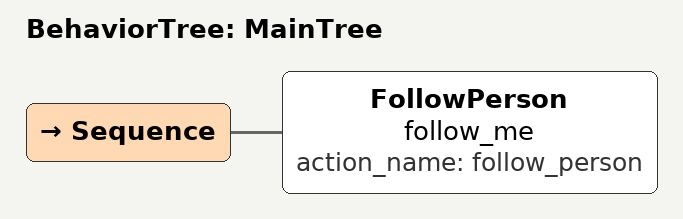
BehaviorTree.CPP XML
<root BTCPP_format="4" schema_location="schemas/amiga_btcpp.xsd">
    <Mission>follow me</Mission>
    <BehaviorTree ID="MainTree">
        <Sequence>
            <FollowPerson name="follow_me" action_name="follow_person"/>
        </Sequence>
    </BehaviorTree>
</root>
